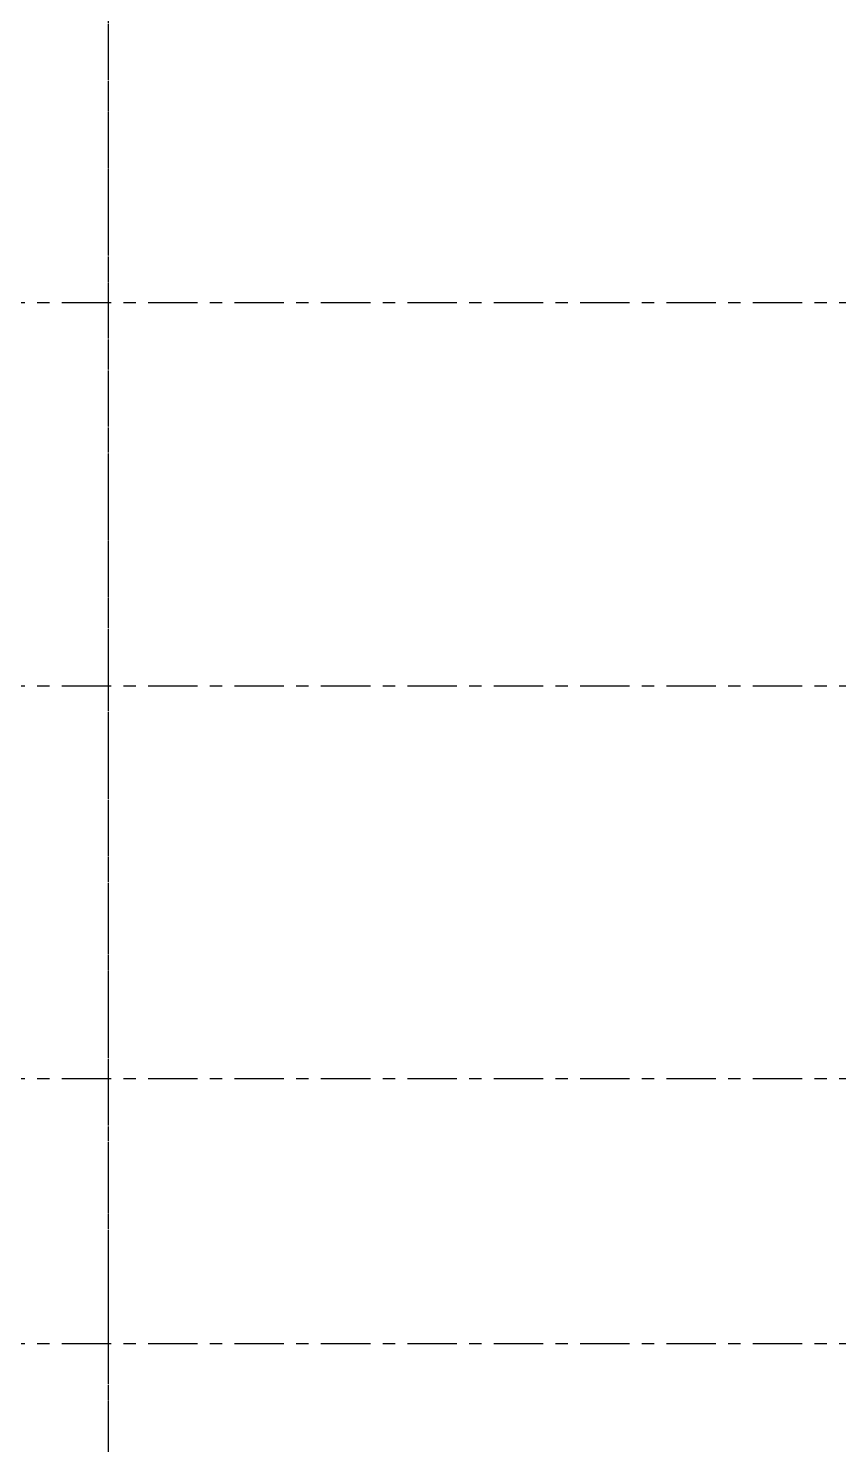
# Model space of a CAD drawing. Header units: millimetres. Extents: x 2519235 to 7246330, y 25937 to 201821.
# Drawn here: x 2619738 to 2623433, y 101829 to 108290 of the extents above; entities that cross this region are included whole.
import ezdxf
from ezdxf.enums import TextEntityAlignment as Align

# ---------------------------------------------------------------- set-up
doc = ezdxf.new("R2010")
doc.units = ezdxf.units.MM
doc.linetypes.add('DPA_Grid _ Level 100', pattern=[10, 5.5, -1.6, 1.3, -1.6])
doc.linetypes.add('TA_GL_000.90000', pattern=[2.475, 0.9, -0.225, 0.225, -0.225, 0.9])
for name, color, linetype in [('000 - 0_HIDE_OBJ_FRAMING_DEF_SUB_1', 7, 'Continuous'), ('000 - 0_SYM_DWG_GRID-BUBBLE_MAIN_COLOR_1', 7, 'Continuous'), ('000 - 0_SYM_DWG_GRIDLINE_MAIN_COLOR_251', 7, 'Continuous')]:
    doc.layers.add(name, color=color, linetype=linetype)
doc.styles.add('Arial', font='arial.ttf', dxfattribs={"height": 300})
doc.styles.add('TA', font='', dxfattribs={"height": 4.5})
doc.styles.get('TA').set_extended_font_data('Cordia New')

# ---------------------------------------------------------------- blocks, each defined once
blk = doc.blocks.new('*U1063')
at = {"layer": '000 - 0_SYM_DWG_GRIDLINE_MAIN_COLOR_251', "color": 7, "linetype": 'ByBlock', "ltscale": 5}
blk.add_line((20, 0), (-348.8, 0), dxfattribs=at)
at = {"color": 7, "style": 'TA', "flags": 1}
blk.add_attdef('LOCATION', (6, -6), '', height=4.5, rotation=270, dxfattribs=at)
at = {"layer": '000 - 0_SYM_DWG_GRID-BUBBLE_MAIN_COLOR_1', "color": 7, "style": 'Arial'}
blk.add_attdef('GRID-HEAD', text='', height=4, rotation=90, dxfattribs=at).set_placement((42.25, 0), align=Align.MIDDLE_CENTER)
blk = doc.blocks.new('*U1068')
at = {"layer": '000 - 0_SYM_DWG_GRIDLINE_MAIN_COLOR_251', "color": 7, "linetype": 'ByBlock', "ltscale": 5}
blk.add_line((20, 0), (-878, 0), dxfattribs=at)
at = {"layer": '000 - 0_SYM_DWG_GRIDLINE_MAIN_COLOR_251', "color": 7}
blk.add_point((0, 0), dxfattribs=at)
at = {"color": 7, "style": 'TA', "flags": 1}
blk.add_attdef('LOCATION', (6, -6), '', height=4.5, rotation=270, dxfattribs=at)
blk = doc.blocks.new('W-1-PP17-ENT1_REV02_20260415-160509_PP17_ENT1_ELE1_DIMS_1')
at = {"layer": '000 - 0_SYM_DWG_GRIDLINE_MAIN_COLOR_251', "color": 7, "linetype": 'TA_GL_000.90000', "xscale": 50, "yscale": 50, "zscale": 50}
for name, p, rotation in [('*U1063', (-24600, 100000), 270), ('*U1068', (-24600, 107040), 180), ('*U1068', (-24600, 105290), 180), ('*U1068', (-24600, 103500), 180), ('*U1068', (-24600, 102290), 180)]:
    blk.add_blockref(name, p, dxfattribs=dict(at, rotation=rotation))

msp = doc.modelspace()

# ---------------------------------------------------------------- linework, layer by layer
at = {"layer": '000 - 0_HIDE_OBJ_FRAMING_DEF_SUB_1', "color": 7, "linetype": 'DPA_Grid _ Level 100'}
msp.add_line((2620103.546, 97664.337), (2620103.546, 120577.613), dxfattribs=at)

# ---------------------------------------------------------------- block references
at = {"color": 7}
msp.add_blockref('W-1-PP17-ENT1_REV02_20260415-160509_PP17_ENT1_ELE1_DIMS_1', (2644703.703, 0), dxfattribs=at)

doc.saveas('drawing.dxf')
